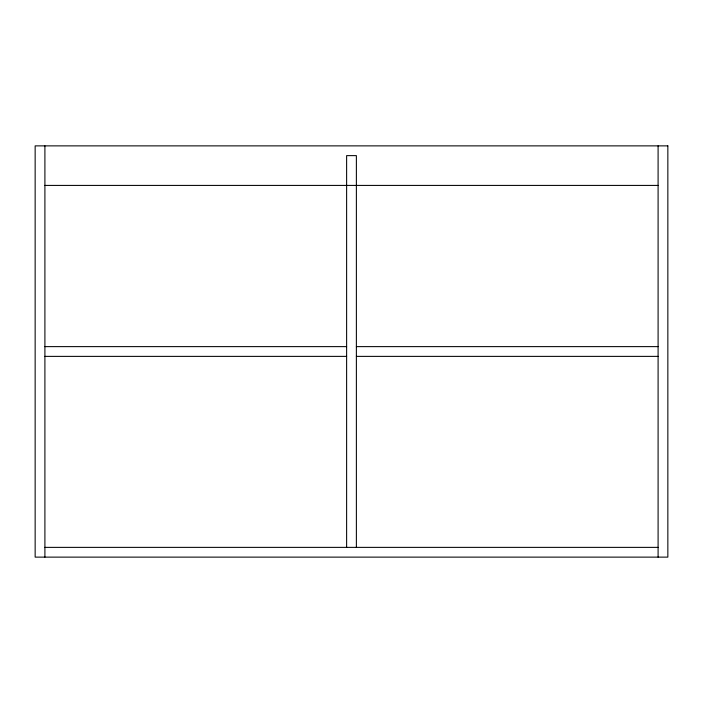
<?xml version="1.0" encoding="UTF-8"?>
<svg xmlns="http://www.w3.org/2000/svg" width="703" height="703" viewBox="0 0 703 703"><rect width="100%" height="100%" fill="white"/><g stroke="black" fill="none" stroke-linecap="round" stroke-linejoin="round"><path stroke-width="1.05" d="M44.904 185.416L658.096 185.416M44.904 346.623L346.623 346.623M356.377 346.623L658.096 346.623M44.904 356.377L346.623 356.377M356.377 356.377L658.096 356.377M44.904 547.373L658.096 547.373M658.096 145.873L658.096 557.128M356.377 547.373L356.377 155.627L346.623 155.627L346.623 547.373M44.904 145.873L44.904 557.128M667.85 145.873L35.15 145.873L35.15 557.128L667.85 557.128L667.85 145.873"/></g></svg>
